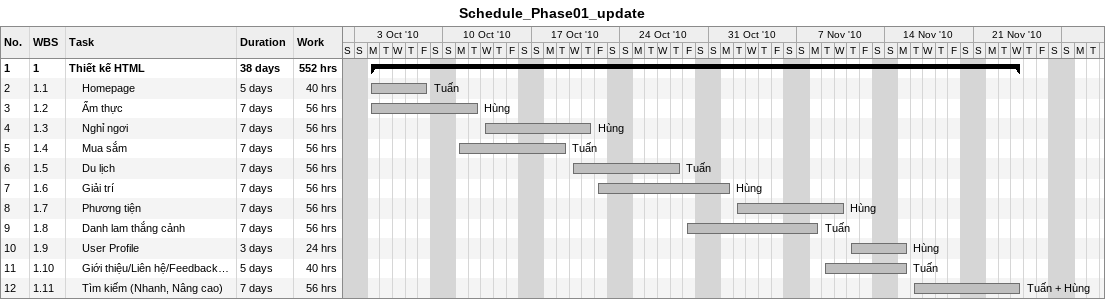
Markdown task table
Schedule_Phase01_update

| ID | WBS | Task | Duration | Start | Finish | Resources | Work (h) |
|---|---|---|---|---|---|---|---|
| 1 | 1 | **Thiết kế HTML** | 38d | 2010-10-04 | 2010-11-24 |  | 552 |
| 2 | 1.1 | Homepage | 5d | 2010-10-04 | 2010-10-08 | Tuấn | 40 |
| 3 | 1.2 | Ẩm thực | 7d | 2010-10-04 | 2010-10-12 | Hùng | 56 |
| 4 | 1.3 | Nghỉ ngơi | 7d | 2010-10-13 | 2010-10-21 | Hùng | 56 |
| 5 | 1.4 | Mua sắm | 7d | 2010-10-11 | 2010-10-19 | Tuấn | 56 |
| 6 | 1.5 | Du lịch | 7d | 2010-10-20 | 2010-10-28 | Tuấn | 56 |
| 7 | 1.6 | Giải trí | 7d | 2010-10-22 | 2010-11-01 | Hùng | 56 |
| 8 | 1.7 | Phương tiện | 7d | 2010-11-02 | 2010-11-10 | Hùng | 56 |
| 9 | 1.8 | Danh lam thắng cảnh | 7d | 2010-10-29 | 2010-11-08 | Tuấn | 56 |
| 10 | 1.9 | User Profile | 3d | 2010-11-11 | 2010-11-15 | Hùng | 24 |
| 11 | 1.10 | Giới thiệu/Liên hệ/Feedback… | 5d | 2010-11-09 | 2010-11-15 | Tuấn | 40 |
| 12 | 1.11 | Tìm kiếm (Nhanh, Nâng cao) | 7d | 2010-11-16 | 2010-11-24 | Tuấn + Hùng | 56 |
